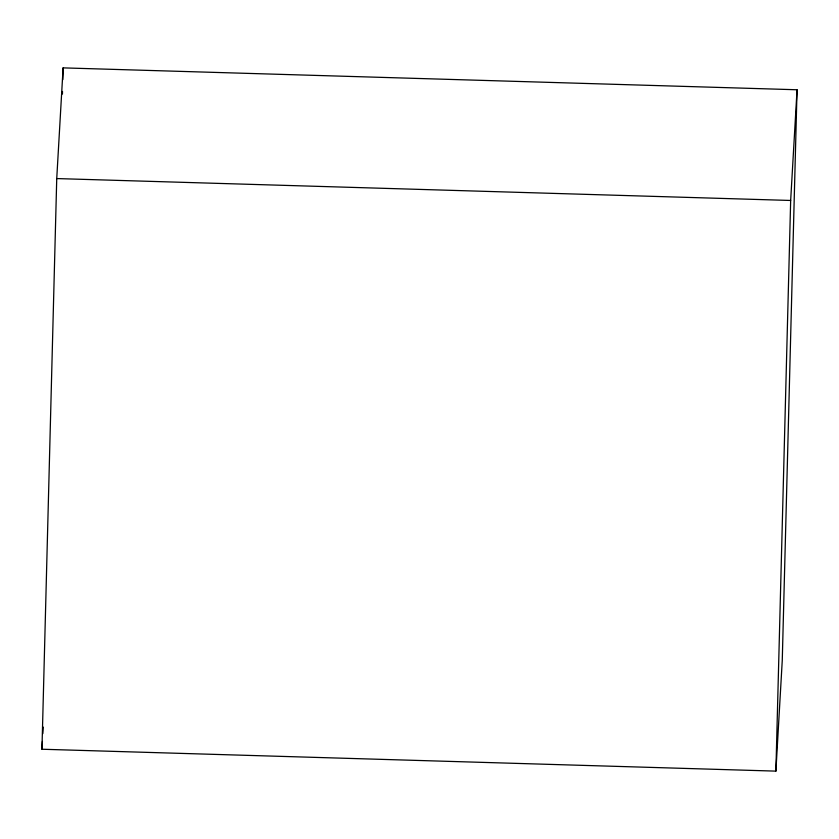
<?xml version="1.0" encoding="UTF-8"?>
<svg xmlns="http://www.w3.org/2000/svg" width="839" height="839" viewBox="0 0 839 839"><rect width="100%" height="100%" fill="white"/><g stroke="black" fill="none" stroke-linecap="round" stroke-linejoin="round"><path stroke-width="1.26" d="M41.95 749.237L56.737 178.571L63.114 67.875L797.05 89.763L782.263 660.429L775.886 771.125L41.95 749.237L42.401 741.424M62.443 94.052L62.506 91.43M62.81 79.653L63.114 67.875M775.886 771.125L790.663 200.469L797.05 89.763M42.852 733.611L43.229 727.098M56.737 178.571L790.663 200.469"/></g></svg>
